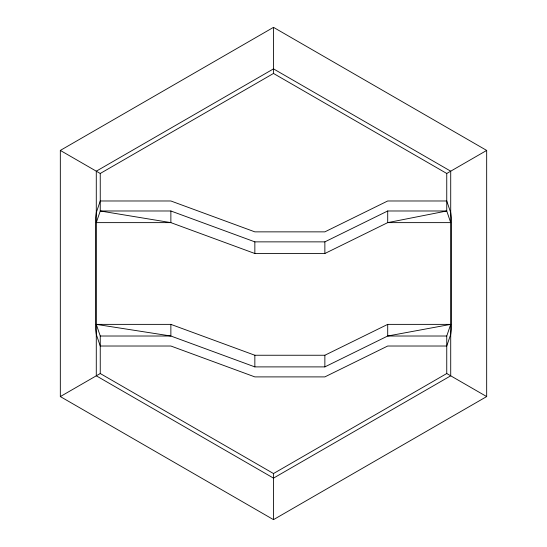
<?xml version="1.0" encoding="UTF-8"?>
<svg xmlns="http://www.w3.org/2000/svg" width="547" height="547" viewBox="0 0 547 547"><rect width="100%" height="100%" fill="white"/><g stroke="black" fill="none" stroke-linecap="round" stroke-linejoin="round"><path stroke-width="0.82" d="M446.749 373.526L446.749 336.015L450.714 324.371L387.707 324.371L324.863 355.249L254.847 355.249L170.869 324.371L96.286 324.371L100.251 336.015L100.251 373.526L273.5 473.545L446.749 373.526L486.673 396.575L273.5 519.65L60.327 396.575L60.327 150.425L273.5 27.35L486.673 150.425L486.673 396.575M60.327 150.425L100.251 173.474L273.5 73.455L446.749 173.474L486.673 150.425M60.327 396.575L100.251 373.526M170.869 210.985L254.847 241.863L324.863 241.863L387.707 210.985L446.749 210.985L450.714 222.629L387.707 222.629L324.863 253.507L254.847 253.507L170.869 222.629L100.251 210.985L96.286 222.629L170.869 222.629L170.869 210.985L100.251 210.985L100.251 173.474M96.286 324.371L170.869 336.015L254.847 366.893L324.863 366.893L387.707 336.015L450.714 324.371L449.723 324.658M100.251 336.015L170.869 336.015L170.869 324.371M446.749 336.015L387.707 336.015L387.707 324.371M446.749 173.474L446.749 210.985L387.707 222.629L387.707 210.985M324.863 241.863L324.863 253.507M324.863 355.249L324.863 366.893M273.5 27.35L273.5 73.455M273.5 473.545L273.5 519.65M254.847 241.863L254.847 253.507M254.847 355.249L254.847 366.893M96.286 212.626L95.67 217.487L95.67 329.513L96.286 334.374L100.251 346.019L170.869 346.019L254.847 376.897L324.863 376.897L387.707 346.019L446.749 346.019L450.714 334.374L451.33 329.513L451.33 217.487L450.714 212.626L446.749 200.981L387.707 200.981L324.863 231.86L254.847 231.86L170.869 200.981L100.251 200.981L96.286 212.626M273.5 68.874L96.286 171.184L96.286 375.816L273.5 478.126L450.714 375.816L450.714 171.184L273.5 68.874"/></g></svg>
